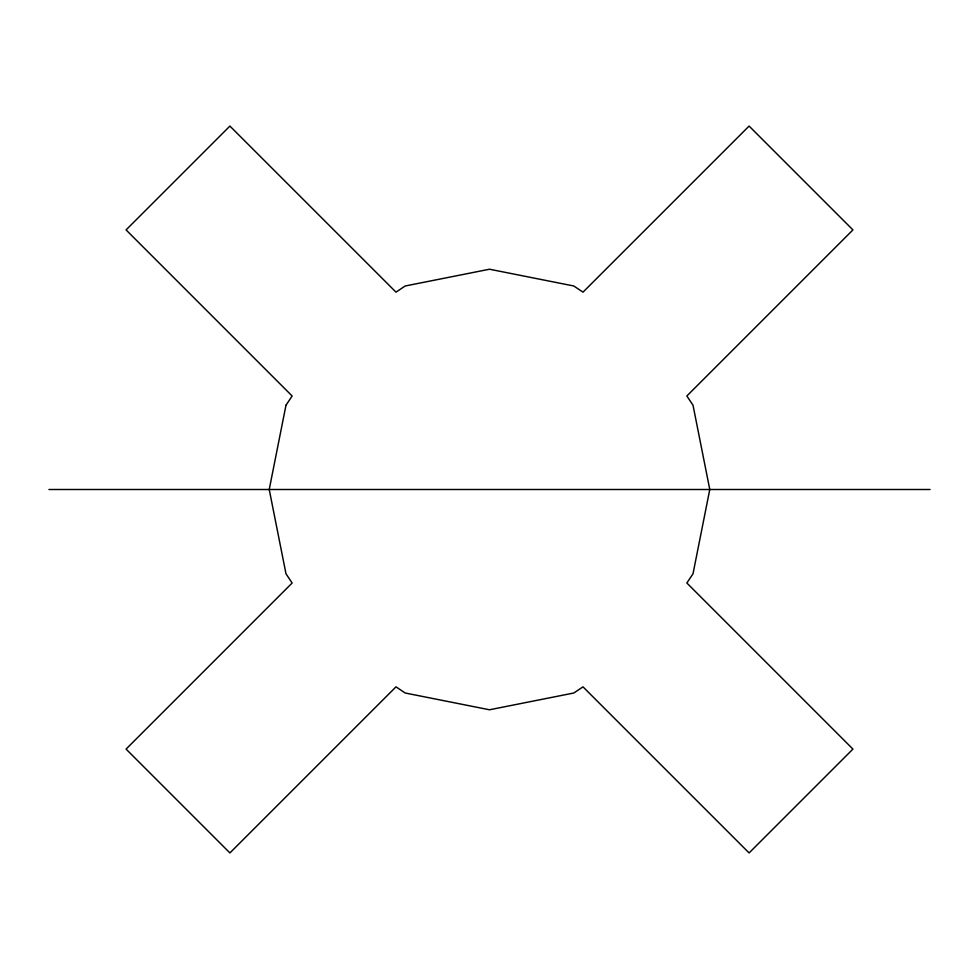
<?xml version="1.0" encoding="UTF-8"?>
<svg xmlns="http://www.w3.org/2000/svg" width="979" height="979" viewBox="0 0 979 979"><rect width="100%" height="100%" fill="white"/><g stroke="black" fill="none" stroke-linecap="round" stroke-linejoin="round"><path stroke-width="1.47" d="M48.95 489.5L930.05 489.5M285.99 405.208L269.225 489.5L285.99 573.792L292.146 583.007L126.071 749.094L229.906 852.929L395.993 686.854L405.208 693.01L489.5 709.775L573.792 693.01L583.007 686.854L749.094 852.929L852.929 749.094L686.854 583.007L693.01 573.792L709.775 489.5L693.01 405.208L686.854 395.993L852.929 229.906L749.094 126.071L583.007 292.146L573.792 285.99L489.5 269.225L405.208 285.99L395.993 292.146L229.906 126.071L126.071 229.906L292.146 395.993L285.99 405.208"/></g></svg>
